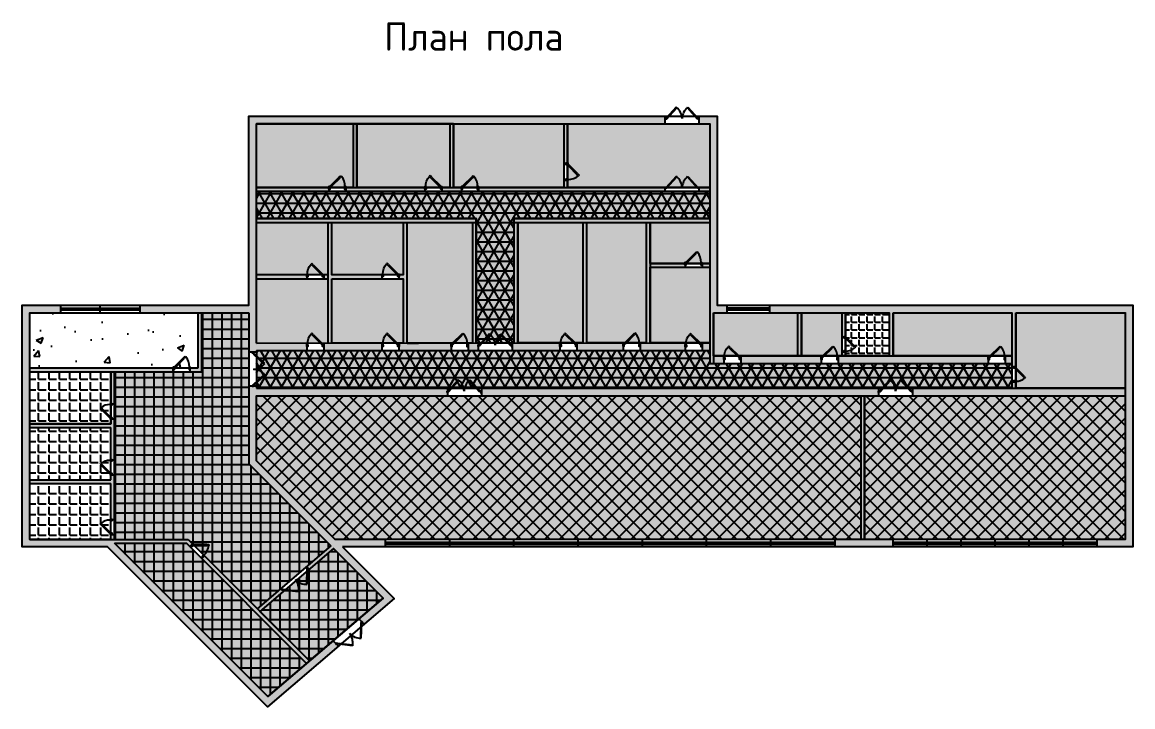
# Model space of a CAD drawing. Header units: millimetres. Extents: x 1 to 862718, y -200795 to 126771.
# Drawn here: x 600832 to 659632, y -155844 to -119602 of the extents above; entities that cross this region are included whole.
import ezdxf

# ---------------------------------------------------------------- set-up
doc = ezdxf.new("R2010")
doc.units = ezdxf.units.MM
doc.header["$MEASUREMENT"] = 0
doc.styles.get("Standard").update_dxf_attribs({"font": 'GOST Common.ttf'})

# ---------------------------------------------------------------- blocks, each defined once
blk = doc.blocks.new('A$C7C735C75')
for p, q in [((328, 370), (25, 38)), ((43, 21), (346, 354)), ((346, 354), (328, 370)), ((654, 354), (672, 370)), ((957, 21), (654, 354)), ((672, 370), (975, 38)), ((0, 0), (0, 38)), ((0, 38), (25, 38)), ((25, 0), (0, 0)), ((25, 38), (43, 21)), ((25, 38), (25, 0)), ((975, 38), (957, 21)), ((975, 38), (975, 0)), ((1000, 38), (975, 38)), ((975, 0), (1000, 0)), ((1000, 0), (1000, 38))]:
    blk.add_line(p, q)
for centre, start, end in [((60, 21), 2.2071, 50.923), ((940, 21), 129.077, 177.7929)]:
    blk.add_arc(centre, 441, start, end)
blk = doc.blocks.new('door')
for p, q in [((156873, 58161), (156946, 58233)), ((156946, 58233), (156983, 58197)), ((156317, 57525), (156317, 57653)), ((156317, 57653), (156317, 57525)), ((156435, 57726), (156362, 57653)), ((156362, 57653), (156399, 57617)), ((156399, 57617), (156472, 57689)), ((156873, 58161), (156435, 57726)), ((156472, 57689), (156910, 58124)), ((156983, 58197), (156910, 58124)), ((157217, 57525), (157217, 57653)), ((157217, 57525), (157217, 57653))]:
    blk.add_line(p, q)
for points in [[(156362, 57653), (156317, 57653), (156317, 57525), (156382, 57525), (156382, 57589), (156382, 57602), (156362, 57602)], [(157172, 57653), (157172, 57602), (157153, 57602), (157153, 57589), (157153, 57525), (157217, 57525), (157217, 57653)]]:
    blk.add_lwpolyline(points, close=True)
blk.add_arc((156410, 57690), 763, 357.23132, 41.49368)

msp = doc.modelspace()

# ---------------------------------------------------------------- hatches: boundary and pattern name
at = {"true_color": 0x636466}
h = msp.add_hatch(color=251, dxfattribs=at)
h.dxf.hatch_style = 1
h.paths.add_polyline_path([(659632, -134577.1), (640395, -134579.8), (640395, -134979.8), (659232, -134977.1), (659232, -146984), (657723.5, -146984), (657723.5, -147384), (659632, -147384)])
h.paths.add_polyline_path([(659232, -138984), (647972.5, -138984), (647972.5, -139384), (659232, -139384)], flags=17)
h.paths.add_polyline_path([(653432, -134978), (653232, -134978), (653232, -137848), (653432, -137848)], flags=17)
h.paths.add_polyline_path([(653232, -137270.5), (652883.5, -137270.5), (652883.5, -137670.5), (653232, -137670.5)], flags=17)
h.paths.add_polyline_path([(653432, -138648), (653232, -138648), (653232, -138984), (653432, -138984)], flags=17)
h.paths.add_polyline_path([(602863.5, -134584), (600832, -134584), (600832, -147384), (605350.6, -147384), (613810.3, -155843.7), (617578.4, -152629.8), (617294.6, -152346.1), (613831.9, -155299.6), (605716.3, -147184), (609529, -147184), (609706.2, -147361.3), (609847.7, -147219.8), (609611.8, -146984), (605516.3, -146984), (605516.3, -146984), (601232, -146984), (601232, -134984), (602863.5, -134984)])
h.paths.add_polyline_path([(613419.4, -150791.6), (610484.1, -147856.2), (610342.6, -147997.7), (615889.5, -153544.5), (616042.2, -153414.3)], flags=17)
h.paths.add_polyline_path([(617309.4, -147463.4), (617167.5, -147321.6), (615888.2, -148416.4), (616029.9, -148558.1)], flags=17)
h.paths.add_polyline_path([(614670.1, -149721.5), (614528.6, -149580.1), (613278.1, -150650.3), (613419.4, -150791.6)], flags=17)
h.paths.add_polyline_path([(617795.7, -147384), (620051, -147384), (620051, -146984), (617395.7, -146984), (613232, -142820.3), (613232, -139384), (623347.4, -139384), (623347.4, -138984), (613232, -138984), (613232, -138874), (612832, -138874), (612832, -142986), (619937.7, -150091.7), (618656.4, -151184.6), (618940.1, -151468.3), (620526.7, -150115)])
h.paths.add_polyline_path([(646172.5, -138984), (645189, -138984), (629455.6, -138984), (625147.4, -138984), (625147.4, -139384), (646172.5, -139384)])
h.paths.add_polyline_path([(645432, -139384), (645232, -139384), (645232, -146984), (645432, -146984)], flags=17)
h.paths.add_polyline_path([(646940.5, -134978.9), (646740.5, -134978.9), (646740.5, -137270.5), (646940.5, -137270.5)], flags=16)
h.paths.add_polyline_path([(637433.6, -134980.2), (637233.6, -134980.3), (637233.6, -137670.5), (637433.6, -137670.5)])
h.paths.add_polyline_path([(637971, -137270.5), (637433.6, -137270.5), (637433.6, -137670.5), (637971, -137670.5)])
h.paths.add_polyline_path([(646923.5, -146984), (643851, -146984), (643851, -147384), (646923.5, -147384)], flags=0)
h.paths.add_polyline_path([(605716.3, -140603), (605516.3, -140603), (605516.3, -140865.5), (601232, -140865.5), (601232, -141065.5), (605516.3, -141065.5), (605516.3, -142762), (605716.3, -142762)], flags=17)
h.paths.add_polyline_path([(605716.3, -143562), (605516.3, -143562), (605516.3, -143824.5), (601232, -143824.5), (601232, -144024.5), (605516.3, -144024.5), (605516.3, -145921.5), (605716.3, -145921.5)], flags=17)
h.paths.add_polyline_path([(605716.3, -138106.5), (605516.3, -138106.5), (605516.3, -139803), (605716.3, -139803)], flags=17)
h.paths.add_polyline_path([(608829, -137906.5), (601232, -137906.5), (601232, -138106.5), (605516.3, -138106.5), (605716.3, -138106.5), (608829, -138106.5)], flags=17)
h.paths.add_polyline_path([(610344.5, -134984), (610144.5, -134984), (610144.5, -137906.5), (609729, -137906.5), (609729, -138106.5), (610344.5, -138106.5)], flags=17)
h.paths.add_polyline_path([(605716.3, -146721.5), (605516.3, -146721.5), (605516.3, -146984), (605716.3, -146984)], flags=17)
h.paths.add_polyline_path([(619882.6, -136587.6), (617220.9, -136587.6), (616793.5, -136587.6), (616793.6, -136987), (619882.6, -136986.5)], flags=17)
h.paths.add_polyline_path([(623538, -136586), (621009.9, -136586.4), (621009.9, -136587.6), (620782.6, -136587.6), (620782.6, -136986.4), (623538.1, -136986)], flags=17)
h.paths.add_polyline_path([(624969, -136585.8), (624438, -136585.8), (624438.1, -136985.8), (624969.1, -136985.8)], flags=17)
h.paths.add_polyline_path([(624864, -129998.5), (613232, -130000.3), (613232, -130200.3), (617020.9, -130200.3), (624864, -130198.5)], flags=17)
h.paths.add_polyline_path([(624864, -130198.5), (624665, -130198.6), (624665, -136585.8), (624865, -136585.8)], flags=17)
h.paths.add_polyline_path([(627066.5, -130198.2), (626865.5, -130198.2), (626866.5, -136585.5), (627066.5, -136585.4)], flags=17)
h.paths.add_polyline_path([(637232.8, -129996.6), (626865.5, -129998.2), (626865.5, -130198.2), (627066.5, -130198.2), (637232.8, -130196.6)], flags=17)
h.paths.add_polyline_path([(630722.1, -130197.6), (630523, -130197.6), (630523, -136584.9), (630723, -136584.9)], flags=17)
h.paths.add_polyline_path([(634073, -130197.1), (633873, -130197.1), (633874, -136584.4), (634074, -136584.3)], flags=17)
h.paths.add_polyline_path([(635938.5, -132371.5), (634073.3, -132371.8), (634073.4, -132571.9), (635938.6, -132571.6)], flags=17)
h.paths.add_polyline_path([(637233.2, -132371.3), (636838.5, -132371.4), (636838.6, -132571.4), (637233.2, -132571.4)], flags=17)
h.paths.add_polyline_path([(637233.6, -136583.8), (636839.1, -136583.9), (636839.2, -136983.9), (637233.6, -136983.8)], flags=17)
h.paths.add_polyline_path([(635939.1, -136584), (633546.5, -136584.4), (633546.5, -136984.4), (635939.2, -136984)], flags=17)
h.paths.add_polyline_path([(632646.5, -136584.6), (630202.5, -136584.9), (630202.6, -136984.9), (632646.5, -136984.6)], flags=17)
h.paths.add_polyline_path([(629302.5, -136585.1), (626769, -136585.5), (626769.1, -136985.5), (629302.6, -136985.1)], flags=17)
h.paths.add_polyline_path([(617220.9, -133184.1), (619882, -133184.1), (619882, -132984.1), (617220.9, -132984.1), (617220.9, -130200.3), (617020.9, -130200.3), (617020.9, -132984.1), (617020.9, -133184.1), (617020.9, -136587), (617220.9, -136587)], flags=17)
h.paths.add_polyline_path([(621209.9, -130199.4), (621009.9, -130199.4), (621009.9, -132984.1), (620782, -132984.1), (620782, -133184.1), (621009.9, -133184.1), (621009.9, -136586.4), (621209.9, -136586.3)], flags=17)
h.paths.add_polyline_path([(617020.9, -132984.1), (616792.9, -132984.1), (616793, -133184.1), (617020.9, -133184.1)], flags=17)
h.paths.add_polyline_path([(615892.9, -132984.1), (613231.9, -132984.1), (613231.9, -133184.1), (615893, -133184.1)], flags=17)
h.paths.add_polyline_path([(617066, -128352.8), (613232, -128353.3), (613232, -128553.3), (617066, -128552.7)], flags=17)
h.paths.add_polyline_path([(622153, -128352.1), (617966, -128352.7), (617966, -128552.6), (622153, -128551.9)], flags=17)
h.paths.add_polyline_path([(618550.8, -124984), (618350.8, -124984), (618351.2, -128352.6), (618551.2, -128352.6)], flags=17)
h.paths.add_polyline_path([(624087, -128351.8), (623053, -128351.9), (623053, -128551.8), (624087, -128551.6)], flags=17)
h.paths.add_polyline_path([(623669.5, -124984), (623469.5, -124984), (623470, -128351.9), (623670, -128351.8)], flags=17)
h.paths.add_polyline_path([(634870.6, -128350.3), (624987, -128351.7), (624987, -128551.5), (634870.6, -128549.9)], flags=17)
h.paths.add_polyline_path([(637232.5, -128349.9), (636670.6, -128350), (636670.6, -128549.7), (637232.6, -128549.6)], flags=17)
h.paths.add_polyline_path([(629706.4, -127969.9), (629506.4, -127969.9), (629506.5, -128351), (629706.5, -128351)], flags=17)
h.paths.add_polyline_path([(629706, -124984), (629506, -124984), (629506.3, -127069.9), (629706.3, -127069.9)], flags=17)
h.paths.add_polyline_path([(621234, -143486.2), (621914, -143486.2), (621914, -142604.4), (621234, -142604.4)], flags=25)
h.paths.add_polyline_path([(624268.5, -138493.2), (624748.5, -138493.2), (624748.5, -137611.4), (624268.5, -137611.4)], flags=9)
h.paths.add_polyline_path([(609160.2, -142766.7), (609640.2, -142766.7), (609640.2, -141884.9), (609160.2, -141884.9)], flags=25)
h.paths.add_polyline_path([(605342.5, -136804.7), (605822.5, -136804.7), (605822.5, -135922.9), (605342.5, -135922.9)], flags=25)
h.paths.add_polyline_path([(603035, -139805.2), (603515, -139805.2), (603515, -138923.4), (603035, -138923.4)], flags=25)
h.paths.add_polyline_path([(603015.5, -145866.7), (603495.5, -145866.7), (603495.5, -144984.9), (603015.5, -144984.9)], flags=24)
h.paths.add_polyline_path([(602964, -142910.2), (603484, -142910.2), (603484, -142028.4), (602964, -142028.4)], flags=25)
h.paths.add_polyline_path([(616456, -150967.2), (616856, -150967.2), (616856, -150085.4), (616456, -150085.4)], flags=25)
h.paths.add_polyline_path([(611232.5, -151586.2), (611712.5, -151586.2), (611712.5, -150704.4), (611232.5, -150704.4)], flags=24)
h.paths.add_polyline_path([(636670, -124584), (636670.1, -124984), (637232, -124984), (637233.6, -134980.3), (637433.6, -134980.2), (638137.8, -134980.1), (638137.8, -134580.1), (637633.5, -134580.2), (637631.9, -124584)])
h.paths.add_polyline_path([(634870.1, -124984), (634870, -124584), (612832.1, -124584), (612830.7, -134584), (607068, -134584), (607068, -134984), (612832, -134984), (612832, -137074), (613232, -137074), (613232, -136987.6), (615893.6, -136987.2), (615893.5, -136587.6), (613231.9, -136587.6), (613231.9, -133184.1), (613232, -124984)])
h.paths.add_polyline_path([(644027.5, -137270.5), (644027.5, -137670.5), (651983.5, -137670.5), (651983.5, -137270.5)])
h.paths.add_polyline_path([(643127.5, -137670.5), (643127.5, -137270.5), (638871, -137270.5), (638871, -137670.5)])
h = msp.add_hatch(color=251, dxfattribs=at)
h.dxf.hatch_style = 1
h.paths.add_polyline_path([(636670, -124584), (636670, -124984), (637232, -124984), (637233.6, -134980.3), (638137.8, -134980.1), (638137.8, -134580.1), (637633.5, -134580.2), (637631.9, -124584)])
at = {"true_color": 0x991b1e}
h = msp.add_hatch(color=244, dxfattribs=at)
h.dxf.hatch_style = 1
h.set_gradient(color1=(199, 200, 202), color2=(206, 204, 230), name='CURVED')
h.paths.add_polyline_path([(613232, -124984), (613232, -128351.4), (618351.2, -128351.4), (618350.8, -124984)])
at = {"true_color": 0xf26722}
h = msp.add_hatch(color=30, dxfattribs=at)
h.dxf.hatch_style = 1
h.set_gradient(color1=(199, 200, 202), color2=(206, 204, 230), name='CURVED')
h.paths.add_polyline_path([(618550.8, -124984), (618551.2, -128352.1), (623470, -128352.1), (623470, -124984)])
h.paths.add_polyline_path([(629506.5, -128351), (629506, -124984), (623669.5, -124984), (623670, -128351)])
h.paths.add_polyline_path([(629706, -124984), (629706.5, -128349.9), (637232.5, -128349.9), (637232.5, -124984)])
at = {"true_color": 0xb5c5ba}
h = msp.add_hatch(color=9, dxfattribs=at)
h.dxf.hatch_style = 1
h.paths.add_polyline_path([(613232, -136987.6), (613232, -138984), (653232, -138984), (653232, -137670.5), (637233.6, -137670.5), (637233.6, -136983.8)])
h.paths.add_polyline_path([(624865, -136585.8), (626866.5, -136585.5), (626865.5, -129998.2), (637232.8, -129996.6), (637232.6, -128549.6), (613231.5, -128553.3), (613232, -130000.3), (624864, -129998.5), (624864, -129998.5)])
at = {"true_color": 0x76937f}
h = msp.add_hatch(dxfattribs=at)
h.set_pattern_fill('NET3', color=252, scale=4100)
h.set_pattern_definition([(0, (0, -9256.5), (0, 512.5), []), (60, (0, -9256.5), (-443.838, 256.25), []), (120, (0, -9256.5), (-443.838, -256.25), [])])
h.paths.add_polyline_path([(626865.5, -129998.2), (637232.8, -129996.6), (637232.6, -128549.6), (613231.5, -128553.3), (613232, -130000.3), (624864, -129998.5), (624864, -129998.5), (624865, -136585.8), (626866.5, -136585.5)])
h.paths.add_polyline_path([(613232, -136987.6), (613232, -138984), (653232, -138984), (653232, -137670.5), (637233.6, -137670.5), (637233.6, -136983.8)])
at = {"true_color": 0x727430}
h = msp.add_hatch(dxfattribs=at)
h.set_pattern_fill('AR-B88', color=67, scale=56)
h.set_pattern_definition([(0, (0, -9256.5), (0, 448), []), (90, (0, -9256.5), (-224, 448), [448, -448])])
h.paths.add_polyline_path([(617020.9, -132984.1), (617020.9, -130200.3), (613231.9, -130200.3), (613231.9, -132984.1)])
h.paths.add_polyline_path([(637232.8, -130197.1), (634073, -130197.1), (634073.3, -132371.3), (637233.2, -132371.3)])
h.paths.add_polyline_path([(613231.9, -133184.1), (613231.9, -136587.6), (617020.9, -136587.6), (617020.9, -133184.1)])
h.paths.add_polyline_path([(637433.6, -134980.3), (637433.6, -137270.5), (641887, -137270.5), (641887, -134980.3)])
h.paths.add_polyline_path([(642087, -134980.3), (642087, -137270.5), (644225.5, -137270.5), (644225.5, -134980.3)])
h.paths.add_polyline_path([(646940.5, -134984), (646940.5, -137270.5), (653232, -137270.5), (653232, -134984)])
h.paths.add_polyline_path([(653432, -134984), (653432, -138984), (659232, -138984), (659232, -134984)])
at = {"true_color": 0x991b1e}
h = msp.add_hatch(color=244, dxfattribs=at)
h.dxf.hatch_style = 1
h.set_gradient(color1=(199, 200, 202), color2=(206, 204, 230), name='CURVED')
h.paths.add_polyline_path([(630722.1, -130197.8), (630723, -136572.4), (633874, -136572.4), (633873, -130197.8)])
h.paths.add_polyline_path([(634073.4, -132571.9), (634073.4, -136583.8), (637233.6, -136583.8), (637233.6, -132571.9)])
h.paths.add_polyline_path([(630523, -136583.8), (630523, -130197.6), (627066.5, -130198.2), (627066.5, -136583.8)])
h.paths.add_polyline_path([(624665, -136585.8), (624664, -130200.3), (621209.9, -130200.3), (621209.9, -136585.8)])
h.paths.add_polyline_path([(621009.9, -132984.1), (621009.9, -130200.3), (617220.9, -130200.3), (617220.9, -132984.1)])
h.paths.add_polyline_path([(621009.9, -133184.1), (617220.9, -133184.1), (617220.9, -136587), (621009.9, -136586.4)])
at = {"true_color": 0x5e67af}
h = msp.add_hatch(dxfattribs=at)
h.set_pattern_fill('AR-CONC', color=165, scale=520)
h.set_pattern_definition([(50, (0, 0), (3729.753, -326.311), [390, -4290]), (355, (0, 0), (-721.507, 3911.4), [312, -3432]), (100.45144, (310.8, -27.2), (3008.246, 3585.088), [331.45, -3645.94]), (46.1842, (0, 1040), (5549.655, -860.7), [585, -6435]), (96.6356, (462.5, 968.3), (4860.24, 5065.417), [497.174, -5468.91]), (351.1842, (0, 1040), (4860.24, 5065.417), [468, -5148]), (21, (520, 780), (3103.917, -2093.618), [390, -4290]), (326, (520, 780), (1265.24, 3770.78), [312, -3432]), (71.45144, (778.7, 605.5), (4369.156, 1677.162), [331.45, -3645.94]), (37.5, (0, 0), (63.2312, 1731.048), [0, -3390.4, 0, -3484, 0, -3445]), (7.5, (0, 0), (1367.9616, 2050.941), [0, -1986.4, 0, -3312.4, 0, -1313]), (327.5, (-1159.6, 0), (2775.8767, -117.2853), [0, -1300, 0, -4056, 0, -5382]), (317.5, (-1679.6, 0), (3032.568, 520.546), [0, -1690, 0, -2693.6, 0, -3822])])
h.paths.add_polyline_path([(610144.5, -137906.5), (610144.5, -134984), (601232, -134984), (601232, -137906.5)])
at = {"true_color": 0xe0e0e0}
h = msp.add_hatch(color=254, dxfattribs=at)
h.dxf.hatch_style = 1
h.paths.add_polyline_path([(612832, -142986), (612832, -134984), (610344.5, -134984), (610344.5, -138106.5), (605716.3, -138106.5), (605716.3, -146984), (609611.8, -146984), (613278.1, -150650.3), (617167.5, -147321.6)])
h.paths.add_polyline_path([(617309.4, -147463.4), (613419.4, -150791.6), (616042.2, -153414.3), (619937.7, -150091.7)])
h.paths.add_polyline_path([(609529, -147184), (605716.3, -147184), (613831.9, -155299.6), (615889.5, -153544.5)])
at = {"true_color": 0x636466}
h = msp.add_hatch(dxfattribs=at)
h.set_pattern_fill('NET', color=251, scale=4100)
h.set_pattern_definition([(0, (0, -9256.5), (0, 512.5), []), (90, (0, -9256.5), (-512.5, 3e-14), [])])
h.paths.add_polyline_path([(612832, -142986), (612832, -134984), (610344.5, -134984), (610344.5, -138106.5), (605716.3, -138106.5), (605716.3, -146984), (609611.8, -146984), (613278.1, -150650.3), (617167.5, -147321.6)])
h.paths.add_polyline_path([(609529, -147184), (605716.3, -147184), (613831.9, -155299.6), (615889.5, -153544.5)])
h.paths.add_polyline_path([(619937.7, -150091.7), (617309.4, -147463.4), (613419.4, -150791.6), (616042.2, -153414.3)])
at = {"true_color": 0x93e085}
h = msp.add_hatch(color=81, dxfattribs=at)
h.dxf.hatch_style = 1
h.paths.add_polyline_path([(637433.6, -134980.3), (646740.5, -134980.3), (646740.5, -134978.9), (637433.6, -134980.2)])
at = {"true_color": 0x636466}
h = msp.add_hatch(color=251, dxfattribs=at)
h.dxf.hatch_style = 1
h.paths.add_polyline_path([(642087, -134980.3), (641887, -134980.3), (641887, -137270.5), (642087, -137270.5)])
h.paths.add_polyline_path([(644225.5, -136250.5), (644425.5, -136250.5), (644425.5, -134980.3), (644225.5, -134980.3)])
h.paths.add_polyline_path([(644425.5, -137050.5), (644225.5, -137050.5), (644225.5, -137270.5), (644425.5, -137270.5)])
at = {"true_color": 0x22346e}
h = msp.add_hatch(dxfattribs=at)
h.set_pattern_fill('ANGLE', color=159, scale=1500)
h.set_pattern_definition([(0, (0, -9256.5), (0, 412.5), [300, -112.5]), (90, (0, -9256.5), (-412.5, 3e-14), [300, -112.5])])
h.paths.add_polyline_path([(644425.5, -137270.5), (646740.5, -137270.5), (646740.5, -134980.3), (644425.5, -134980.3)])
at = {"true_color": 0x5ceb92}
h = msp.add_hatch(color=113, dxfattribs=at)
h.dxf.hatch_style = 1
h.paths.add_polyline_path([(624665, -136585.8), (621209.9, -136585.8), (621209.9, -136586.3)])
at = {"true_color": 0x22346e}
h = msp.add_hatch(dxfattribs=at)
h.set_pattern_fill('ANGLE', color=159, scale=2000)
h.set_pattern_definition([(0, (0, -9256.5), (0, 550), [400, -150]), (90, (0, -9256.5), (-550, 3e-14), [400, -150])])
h.paths.add_polyline_path([(601232, -140865.5), (605516.3, -140865.5), (605516.3, -138106.5), (601232, -138106.5)])
h.paths.add_polyline_path([(601232, -141065.5), (601232, -143824.5), (605516.3, -143824.5), (605516.3, -141065.5)])
h.paths.add_polyline_path([(601232, -144024.5), (601232, -146984), (605516.3, -146984), (605516.3, -144024.5)])
at = {"true_color": 0xe5bb8b}
h = msp.add_hatch(color=31, dxfattribs=at)
h.dxf.hatch_style = 1
h.paths.add_polyline_path([(613232, -139384), (613232, -142820.3), (617395.7, -146984), (645232, -146984), (645232, -139384)])
h.paths.add_polyline_path([(659232, -146984), (659232, -139384), (645432, -139384), (645432, -146984)])
at = {"true_color": 0xffffff}
h = msp.add_hatch(dxfattribs=at)
h.set_pattern_fill('ANSI37', scale=4300)
h.set_pattern_definition([(45, (0, -9256.5), (-380.0699, 380.0699), []), (135, (0, -9256.5), (-380.0699, -380.0699), [])])
h.paths.add_polyline_path([(613232, -139384), (613232, -142820.3), (617395.7, -146984), (645232, -146984), (645232, -139384)])
h.paths.add_polyline_path([(659232, -146984), (659232, -139384), (645432, -139384), (645432, -146984)])
at = {"true_color": 0x636466}
h = msp.add_hatch(dxfattribs=at)
h.set_pattern_fill('ANSI31', color=251)
h.set_pattern_definition([(45, (0, -133490.50001), (-0.088388347648, 0.088388347648), [])])
h.paths.add_polyline_path([(646923.5, -146984), (643851, -146984), (643851, -147384), (646923.5, -147384)])

# ---------------------------------------------------------------- linework, layer by layer
at = {"color": 18, "true_color": 0x000000}
for p, q in [((634870.1, -124984), (634870, -124584)), ((636670.1, -124984), (636670, -124584)), ((623669.5, -124984), (613232, -124982.6)), ((618350.8, -124983.3), (618351.2, -128351.4)), ((618550.8, -124983.3), (618551.2, -128351.3)), ((623469.5, -124984), (623470, -128352.1)), ((623669.5, -124984), (623670, -128352)), ((629506, -124984), (629506.5, -128351.2)), ((629706, -124984), (629706.5, -128351.2)), ((629506.3, -127069.9), (629706.3, -127069.9)), ((629506.4, -127969.9), (629706.4, -127969.9)), ((613231.5, -128553.3), (637232.6, -128549.6)), ((613231.6, -128353.3), (637232.5, -128349.9)), ((617066, -128352.8), (617066, -128552.7)), ((617966, -128352.7), (617966, -128552.6)), ((622153, -128352.2), (622153, -128551.9)), ((623053, -128352.1), (623053, -128551.8)), ((624087, -128351.8), (624087, -128551.6)), ((624987, -128351.7), (624987, -128551.5)), ((634870.6, -128549.9), (634870.6, -128350.3)), ((636670.6, -128549.7), (636670.6, -128350)), ((613232, -130000.3), (624864, -129998.5)), ((613232, -130200.3), (624864, -130198.5)), ((624664, -130202.1), (624665, -136585.8)), ((624864, -129998.5), (624865, -136585.8)), ((626865.5, -129998.2), (637232.8, -129996.6)), ((626865.5, -129998.2), (626866.5, -136585.5)), ((626865.5, -130198.2), (637232.8, -130196.6)), ((627066.5, -130196.6), (627066.5, -136583.8)), ((630723, -136583.8), (630722.1, -130197.8)), ((633873, -130184.6), (633874, -136572.4)), ((634073, -130184.6), (634074, -136572.3)), ((634073.4, -132371.8), (637233.2, -132371.3)), ((634073.4, -132571.9), (637233.3, -132571.4)), ((635938.5, -132371.5), (635938.6, -132571.6)), ((636838.5, -132371.4), (636838.6, -132571.4)), ((613230.9, -133183.7), (617020.9, -133183.7)), ((615892.9, -132984.1), (615893, -133184.1)), ((616792.9, -132984.1), (616793, -133184.1)), ((617020.9, -132984.1), (617020.9, -133184.1)), ((617020.9, -133183.7), (617021.5, -136587)), ((619882, -133184.1), (619882, -132984.1)), ((620782, -133184.1), (620782, -132984.1)), ((602863.5, -134584), (602863.5, -134984)), ((604955, -134984), (604955, -134584)), ((607068, -134584), (607068, -134984)), ((638137.8, -134580.1), (638137.8, -134972)), ((640395, -134579.8), (640395, -134972)), ((610144.5, -137906.5), (610144.5, -134984)), ((610344.5, -138106.5), (610344.5, -134984)), ((612832, -134984), (612832, -142986)), ((637233.6, -134980.3), (637233.6, -137670.5)), ((637433.6, -134980.3), (637433.6, -137670.5)), ((641887, -134980.3), (641887, -137270.5)), ((642087, -134980.3), (642087, -137270.5)), ((644225.5, -134980.3), (644225.5, -137270.5)), ((644425.5, -134980.3), (644425.5, -137270.5)), ((646740.5, -134984), (646740.5, -137270.5)), ((646940.5, -134984), (646940.5, -137270.5)), ((653232, -134984), (653232, -138984)), ((653432, -134984), (653432, -138984)), ((644225.5, -136250.5), (644425.5, -136250.5)), ((613231.9, -136587.6), (637233.6, -136583.8)), ((613232, -136987.6), (637233.6, -136983.8)), ((613232, -136987.6), (613232, -138984)), ((615893.5, -136587.2), (615893.6, -136987.2)), ((616793.5, -136587), (616793.6, -136987)), ((619882.6, -136986.5), (619882.6, -136586.5)), ((620782.6, -136986.4), (620782.6, -136586.4)), ((621209.9, -136585.8), (621809.9, -136585.8)), ((623538, -136585.9), (623538.1, -136986)), ((624438, -136585.8), (624438.1, -136985.8)), ((624969, -136585.8), (624969.1, -136985.8)), ((626769, -136585.5), (626769.1, -136985.5)), ((627066.5, -136583.8), (627293.5, -136583.8)), ((629302.5, -136583.8), (629302.6, -136985.4)), ((630202.5, -136583.7), (630202.6, -136985.3)), ((632646.5, -136584.6), (632646.5, -136984.6)), ((633546.5, -136584.4), (633546.5, -136984.4)), ((635939.1, -136584), (635939.2, -136984.1)), ((636839.1, -136583.9), (636839.2, -136983.9)), ((637233.6, -136983.8), (637233.6, -137670.5)), ((613232, -137074), (612832, -137074)), ((637433.6, -137270.5), (653232, -137270.5)), ((637971, -137270.5), (637971, -137670.5)), ((638871, -137270.5), (638871, -137670.5)), ((643127.5, -137270.5), (643127.5, -137670.5)), ((644027.5, -137270.5), (644027.5, -137670.5)), ((644225.5, -137050.5), (644425.5, -137050.5)), ((651983.5, -137270.5), (651983.5, -137670.5)), ((652883.5, -137270.5), (652883.5, -137670.5)), ((601232, -137906.5), (610144.5, -137906.5)), ((601232, -138106.5), (610344.5, -138106.5)), ((605516.3, -140865.5), (605516.3, -138106.5)), ((605716.3, -146984), (605716.3, -138106.5)), ((608829, -138106.5), (608829, -137906.5)), ((609729, -138106.5), (609729, -137906.5)), ((637233.6, -137670.5), (653232, -137670.5)), ((653232, -137848), (653432, -137848)), ((653232, -138648), (653432, -138648)), ((613232, -138874), (612832, -138874)), ((613232, -138984), (629455.6, -138984)), ((623347.4, -138984), (623347.4, -139384)), ((625147.4, -138984), (625147.4, -139384)), ((629455.6, -138984), (645189, -138984)), ((645189, -138984), (659232, -138984)), ((646172.5, -138984), (646172.5, -139384)), ((647972.5, -138984), (647972.5, -139384)), ((653232, -138784), (653233.5, -138784)), ((653232, -138984), (653233.6, -138984)), ((653232, -138984), (653233.6, -138984)), ((605516.3, -139803), (605716.3, -139803)), ((613232, -139384), (659232, -139384)), ((645232, -139384), (645232, -146984)), ((645432, -139384), (645432, -146984)), ((601232, -140865.5), (605516.3, -140865.5)), ((601232, -141065.5), (605516.3, -141065.5)), ((605516.3, -140603), (605716.3, -140603)), ((605516.3, -143824.5), (605516.3, -141065.5)), ((605516.3, -142762), (605716.3, -142762)), ((612832, -142986), (617167.5, -147321.6)), ((601232, -143824.5), (605516.3, -143824.5)), ((601232, -144024.5), (605516.3, -144024.5)), ((605516.3, -143562), (605716.3, -143562)), ((605516.3, -146984), (605516.3, -144024.5)), ((605516.3, -145921.5), (605716.3, -145921.5)), ((601232, -146984), (605516.3, -146984)), ((605516.3, -146721.5), (605716.3, -146721.5)), ((605516.3, -146984), (609611.8, -146984)), ((605516.3, -146984), (605716.3, -146984)), ((609611.8, -146984), (616042.2, -153414.3)), ((620051, -146984), (620051, -147384)), ((623451, -146984), (623451, -147384)), ((626851, -146984), (626851, -147384)), ((630251, -146984), (630251, -147384)), ((633651, -146984), (633651, -147384)), ((637051, -146984), (637051, -147384)), ((640451, -146984), (640451, -147384)), ((642196.8, -146981.5), (642196.8, -146984)), ((643851, -146984), (643851, -147384)), ((644454, -146981.5), (644454, -146984)), ((646923.5, -146984), (646923.5, -147384)), ((648723.5, -146984), (648723.5, -147384)), ((650523.5, -146984), (650523.5, -147384)), ((652323.5, -146984), (652323.5, -147384)), ((654123.5, -146984), (654123.5, -147384)), ((655923.5, -146984), (655923.5, -147384)), ((657723.5, -146984), (657723.5, -147384)), ((605716.3, -147184), (613831.9, -155299.6)), ((605716.3, -147184), (609529, -147184)), ((605716.3, -147184), (613831.9, -155299.6)), ((609529, -147184), (615889.5, -153544.5)), ((609706.2, -147361.3), (609847.7, -147219.8)), ((617167.5, -147321.6), (613278.1, -150650.3)), ((617309.4, -147463.4), (613419.4, -150791.6)), ((646147.8, -147384), (646147.8, -147385)), ((610342.6, -147997.7), (610484.1, -147856.2)), ((615888.4, -148416.6), (616029.9, -148558.1)), ((614528.6, -149580.1), (614670.1, -149721.5)), ((619937.7, -150091.7), (613831.9, -155299.6)), ((613831.9, -155299.6), (619937.7, -150091.7)), ((618656.4, -151184.6), (618940.1, -151468.3)), ((617294.6, -152346.1), (617578.4, -152629.8))]:
    msp.add_line(p, q, dxfattribs=at)
at = {"color": 152, "true_color": 0x2776bb}
for p, q in [((602863.5, -134734), (607068, -134734)), ((602863.5, -134834), (607068, -134834)), ((638137.8, -134722), (640395, -134722)), ((638137.8, -134822), (640395, -134822)), ((620051, -147134), (643851, -147134)), ((620051, -147234), (643851, -147234)), ((646923.5, -147135), (657723.5, -147135)), ((646923.5, -147235), (657723.5, -147235))]:
    msp.add_line(p, q, dxfattribs=at)
at = {"color": 18, "true_color": 0x000000}
for points in [[(617795.7, -147384), (620526.7, -150115), (613810.3, -155843.7), (605350.6, -147384), (600832, -147384), (600832, -134584), (612830.7, -134584), (612832.1, -124584), (637631.9, -124584), (637633.5, -134580.2), (659632, -134577.1), (659632, -147384)], [(613232, -124982.6), (618351.2, -124982.6), (618351.2, -128351.4), (613232, -128351.4)], [(618550.8, -124983.3), (623470, -124983.3), (623470, -128352.1), (618550.8, -128352.1)], [(618550.8, -124984), (623470, -124984), (623470, -128352.1), (618550.8, -128352.1)], [(623669.5, -124984), (629506.5, -124984), (629506.5, -128351.2), (623669.5, -128351.2)], [(623669.5, -124984), (629506.5, -124984), (629506.5, -128351), (623669.5, -128351)], [(629706, -124984), (637232.5, -124984), (637232.5, -128349.9), (629706, -128349.9)], [(629706, -124984), (637232.5, -124984), (637232.5, -128349.9), (629706, -128349.9)], [(613231.9, -130200.3), (617020.9, -130200.3), (617020.9, -132984.1), (613231.9, -132984.1)], [(617220.9, -130200.3), (621009.9, -130200.3), (621009.9, -132984.1), (617220.9, -132984.1)], [(621209.9, -130200.3), (624665, -130200.3), (624665, -136585.8), (621209.9, -136585.8)], [(621209.9, -130200.3), (624665, -130200.3), (624665, -136585.8), (621209.9, -136585.8)], [(627066.5, -130196.6), (630523, -130196.6), (630523, -136583.8), (627066.5, -136583.8)], [(630722.1, -130197.8), (633874, -130197.8), (633874, -136572.4), (630722.1, -136572.4)], [(634073, -130197.1), (637233.2, -130197.1), (637233.2, -132371.3), (634073, -132371.3)], [(634073.4, -132571.9), (637233.6, -132571.9), (637233.6, -136583.8), (634073.4, -136583.8)], [(617220.9, -133184.1), (621009.9, -133184.1), (621009.9, -136587.6), (617220.9, -136587.6)], [(637433.6, -134980.3), (646740.5, -134980.3), (646740.5, -137270.5), (637433.6, -137270.5)], [(637433.6, -134980.3), (641887, -134980.3), (641887, -137270.5), (637433.6, -137270.5)], [(642087, -134980.3), (644225.5, -134980.3), (644225.5, -137270.5), (642087, -137270.5)], [(644425.5, -134980.3), (646740.5, -134980.3), (646740.5, -137270.5), (644425.5, -137270.5)], [(646940.5, -134984), (653232, -134984), (653232, -137270.5), (646940.5, -137270.5)], [(653432, -134984), (659232, -134984), (659232, -138984), (653432, -138984)], [(601232, -138106.5), (605516.3, -138106.5), (605516.3, -140865.5), (601232, -140865.5)], [(645432, -139384), (659232, -139384), (659232, -146984), (645432, -146984)]]:
    msp.add_lwpolyline(points, close=True, dxfattribs=at)
for points in [[(613230.9, -136587.6), (613232, -124984), (637232, -124984), (637233.6, -134980.3)], [(626866.5, -136585.5), (624865, -136585.8), (624864, -129998.5), (613232, -130000.3), (613231.5, -128553.3), (637232.6, -128549.6), (637232.8, -129996.6), (626865.5, -129998.2), (626866.5, -136585.5)], [(621209.9, -136585.8), (621209.9, -130200.3), (624665, -130200.3), (624665, -136585.8), (624438, -136585.8)], [(630523, -130196.6), (630523, -136583.8)], [(605516.3, -146984), (601232, -146984), (601232, -134984), (612832, -134984)], [(659232, -134977.1), (659232, -146984), (617395.7, -146984)], [(613232, -142820.3), (613232, -139384), (645232, -139384), (645232, -146984), (617395.7, -146984), (613232, -142820.3)], [(605516.3, -146984), (605516.3, -146984), (601232, -146984)], [(619937.7, -150091.7), (619937.7, -150091.7), (613831.9, -155299.6), (605716.3, -147184)], [(605716.3, -147184), (609529, -147184), (615889.5, -153544.5), (613831.9, -155299.6), (605716.3, -147184)], [(616042.2, -153414.3), (619937.7, -150091.7), (617309.4, -147463.4), (613419.4, -150791.6), (616042.2, -153414.3)]]:
    msp.add_lwpolyline(points, dxfattribs=at)

# ---------------------------------------------------------------- block references
at = {"xscale": 1.799512586105673, "yscale": 1.799512586105673, "zscale": 1.799512586105673}
for p in [(634870.5, -124765.5), (634871.1, -128431.3), (624973.5, -136767), (623329.4, -139199.2), (646173, -139199.2)]:
    msp.add_blockref('A$C7C735C75', p, dxfattribs=at)
for p, rotation in [((572081.4, 29247.6), 270), ((458551.9, -77449.4), 314.9999999999849)]:
    msp.add_blockref('door', p, dxfattribs=dict(rotation=rotation))
for p in [(460748.6, -185959), (467769.6, -185957.9), (479602.7, -189977.8), (467220.6, -194292.2), (476329.1, -194278.4), (486810.1, -194976.9), (495666.1, -194976.9), (452511.6, -195512.9)]:
    msp.add_blockref('door', p)
at = {"xscale": -1}
for p in [(779370.4, -185958.3), (773110.4, -190609), (777099.4, -190590.5), (773111, -194293.4), (777100, -194292.8), (786520, -194290.8), (793156.6, -194308.8), (795188.4, -194976.9)]:
    msp.add_blockref('door', p, dxfattribs=at)
for name, p, xscale, yscale, zscale, rotation in [('door', (593145.2, 2827), 0.8897077240456379, 0.8897077240456379, 0.8897077240456379, 270), ('A$C7C735C75', (613013.5, -137074.5), 1.799512586105673, 1.799512586105673, 1.799512586105673, 270), ('door', (602241.2, 934.1), 0.8878288692363119, 0.8878288692363119, 0.8878288692363119, 270), ('door', (656507.5, -278941), 0.885003821919751, 0.885003821919751, 0.885003821919751, 90), ('door', (656507.5, -281900), 0.885003821919751, 0.885003821919751, 0.885003821919751, 90), ('door', (656507.5, -285059.5), 0.885003821919751, 0.885003821919751, 0.885003821919751, 90), ('A$C7C735C75', (615940.6, -148468.8), 1.799512586105673, 1.799512586105673, 1.799512586105673, 220.550397337801), ('A$C7C735C75', (618801.3, -151320.2), 1.799512586105673, 1.799512586105673, 1.799512586105673, 220.550397337801)]:
    msp.add_blockref(name, p, dxfattribs=dict(xscale=xscale, yscale=yscale, zscale=zscale, rotation=rotation))

# ---------------------------------------------------------------- texts
at = {"insert": (619994.5, -119611.5), "char_height": 1500, "attachment_point": 1}
msp.add_mtext_dynamic_manual_height_columns('План пола', width=9269.5, gutter_width=1, heights=[0], dxfattribs=at)

doc.saveas('drawing.dxf')
